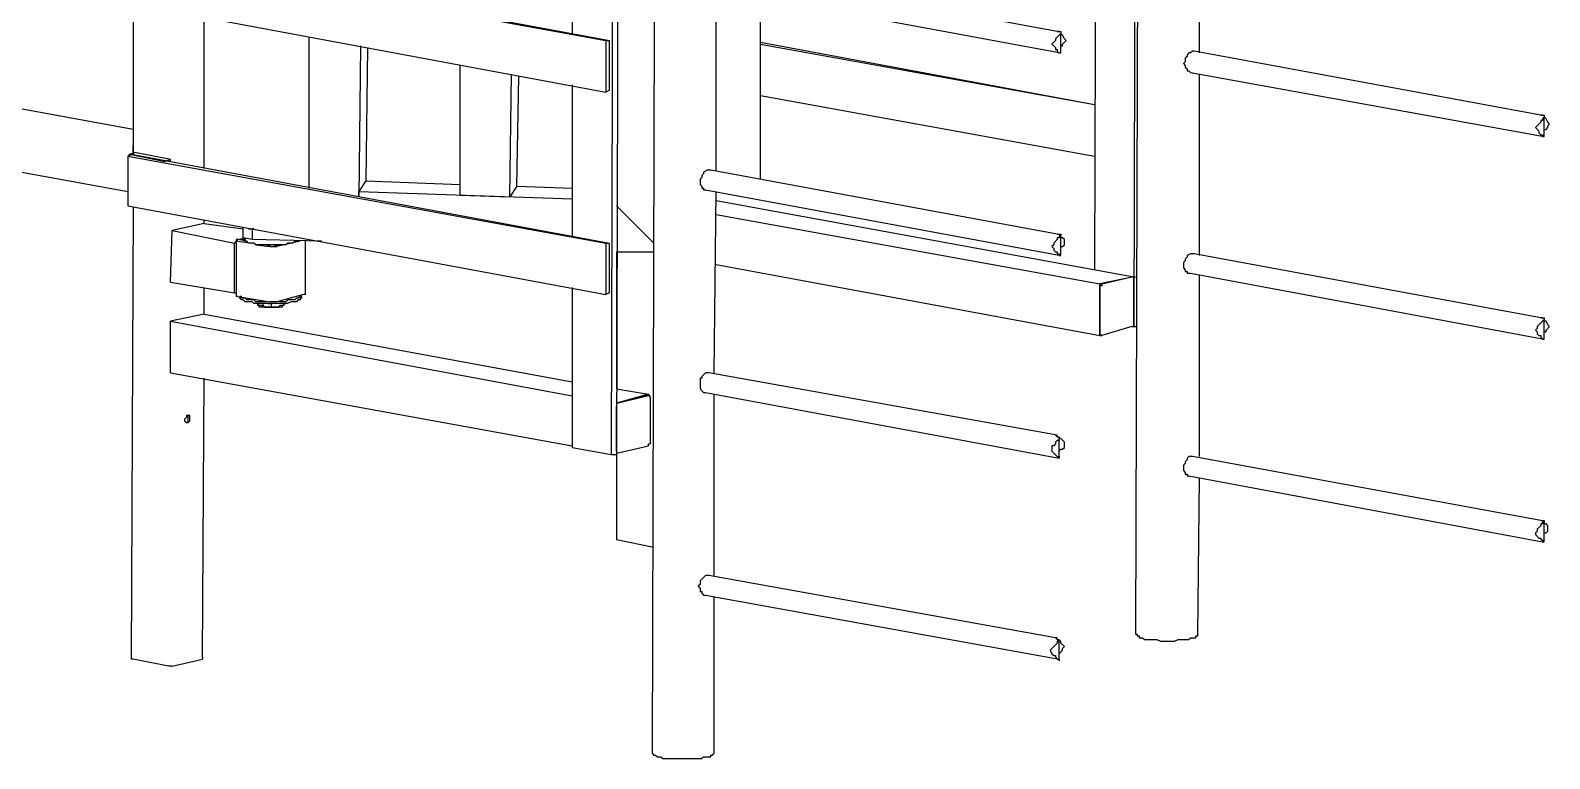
# Model space of a CAD drawing. Extents: x 855 to 1547, y 199 to 1196.
# Drawn here: x 1062.6 to 1150.7, y 1038.4 to 1080.6 of the extents above; entities that cross this region are included whole.
import ezdxf

# ---------------------------------------------------------------- set-up
doc = ezdxf.new("R2010")
doc.units = 0
doc.layers.add('2345-64C-02_Sort_layout', color=7, linetype='CONTINUOUS')

msp = doc.modelspace()

# ---------------------------------------------------------------- linework, layer by layer
at = {"layer": '2345-64C-02_Sort_layout', "color": 7}
for points in [[(1126.7712, 1142.57415), (1126.56517, 1063.45857)], [(1124.50487, 1139.27767), (1124.29884, 1066.75506)], [(1096.48477, 1135.15707), (1096.27874, 1056.04149)], [(1096.48477, 1135.15707), (1096.79382, 1135.26008), (1096.58779, 1056.04149)], [(1126.87422, 1115.99626), (1126.66819, 1045.63697)], [(1098.85412, 1109.19727), (1098.64809, 1038.73496)], [(1068.56769, 1074.89325), (976.36919, 1091.78772)], [(1094.01241, 1089.21234), (1094.01241, 1080.45606)], [(1130.37673, 1079.3229), (1130.37673, 1089.83043)], [(974.61794, 1088.38822), (1068.25864, 1071.28772)], [(1068.25864, 1085.09174), (1068.46467, 1085.19475), (1096.17573, 1080.044)], [(1068.25864, 1085.09174), (1095.9697, 1080.044), (1095.9697, 1077.05656)], [(1122.13553, 1080.55908), (1102.04759, 1084.26762)], [(1101.84156, 1083.13445), (1122.34156, 1079.3229)], [(1068.25864, 1082.20732), (1095.9697, 1077.05656)], [(1102.35663, 1072.5239), (1102.35663, 1083.03144)], [(1104.93201, 1072.00882), (1104.93201, 1082.51636)], [(1068.56769, 1082.1043), (1068.56769, 1073.45104)], [(1072.68829, 1072.62692), (1072.68829, 1081.3832)], [(1122.23854, 1080.55908), (1122.34156, 1080.55908), (1122.34156, 1080.45606), (1122.03251, 1080.14702), (1122.03251, 1080.044), (1121.82648, 1079.83797)], [(1122.23854, 1080.55908), (1122.13553, 1080.55908), (1122.23854, 1080.55908)], [(1122.34156, 1079.3229), (1122.34156, 1080.45606)], [(1122.34156, 1079.73496), (1122.44457, 1079.73496), (1122.44457, 1079.83797), (1122.6506, 1080.044), (1122.54759, 1080.14702), (1122.44457, 1080.35305), (1122.34156, 1080.45606)], [(1078.76618, 1080.25003), (1078.76618, 1071.49375)], [(1081.75362, 1079.73496), (1081.6506, 1070.97867)], [(1082.16568, 1079.63194), (1082.06266, 1071.90581)], [(1095.9697, 1080.044), (1096.17573, 1080.044)], [(1096.17573, 1077.15958), (1096.17573, 1080.044)], [(1104.93201, 1079.94099), (1124.29884, 1076.33546)], [(1104.93201, 1079.83797), (1124.29884, 1076.33546)], [(1121.82648, 1079.83797), (1122.03251, 1079.63194), (1122.03251, 1079.52893), (1122.13553, 1079.52893), (1122.13553, 1079.42591), (1122.23854, 1079.3229), (1122.34156, 1079.3229)], [(1130.06769, 1079.42591), (1129.96467, 1079.42591), (1129.86166, 1079.3229), (1129.75864, 1079.3229), (1129.65563, 1079.21988), (1129.65563, 1079.11686), (1129.55261, 1079.01385), (1129.55261, 1078.80782), (1129.4496, 1078.7048)], [(1129.4496, 1078.7048), (1129.55261, 1078.60179), (1129.55261, 1078.49877), (1129.65563, 1078.39576), (1129.65563, 1078.29274), (1129.75864, 1078.29274), (1129.86166, 1078.18973)], [(1150.15563, 1075.71737), (1130.06769, 1079.42591)], [(1087.52246, 1071.08169), (1087.52246, 1078.60179)], [(1090.40688, 1070.97867), (1090.5099, 1078.08671)], [(1090.81894, 1071.59676), (1090.92196, 1077.9837)], [(1129.86166, 1078.18973), (1150.36166, 1074.48119)], [(1130.37673, 1067.57918), (1130.37673, 1078.08671)], [(1094.01241, 1077.46862), (1094.01241, 1068.71234)], [(1096.17573, 1077.15958), (1095.9697, 1077.05656)], [(1104.93201, 1076.85053), (1124.29884, 1073.34802)], [(1150.25864, 1075.71737), (1150.36166, 1075.71737), (1150.36166, 1075.61435), (1150.25864, 1075.51134), (1150.25864, 1075.40832), (1150.15563, 1075.40832), (1150.15563, 1075.30531), (1149.84658, 1074.99626)], [(1150.25864, 1075.71737), (1150.25864, 1075.71737), (1150.15563, 1075.71737), (1150.25864, 1075.71737)], [(1150.36166, 1074.48119), (1150.36166, 1075.61435)], [(1150.36166, 1074.89325), (1150.46467, 1074.89325), (1150.56769, 1074.99626), (1150.56769, 1075.09928), (1150.6707, 1075.20229), (1150.56769, 1075.30531), (1150.46467, 1075.51134), (1150.36166, 1075.61435)], [(1149.84658, 1074.99626), (1150.05261, 1074.79023), (1150.05261, 1074.68722), (1150.15563, 1074.5842), (1150.25864, 1074.5842), (1150.25864, 1074.48119), (1150.36166, 1074.48119)], [(1068.25864, 1073.34802), (1068.46467, 1073.45104), (1096.17573, 1068.30028)], [(1068.36166, 1073.45104), (1068.6707, 1073.55405)], [(1068.36166, 1073.45104), (1070.42196, 1073.03898)], [(1068.36166, 1073.34802), (1068.36166, 1073.45104)], [(1068.56769, 1074.06913), (1068.56769, 1073.96611)], [(1068.56769, 1073.45104), (1068.56769, 1073.96611)], [(1070.731, 1073.14199), (1068.6707, 1073.55405)], [(1068.25864, 1073.34802), (1068.25864, 1070.4636)], [(1068.25864, 1073.34802), (1095.9697, 1068.30028), (1095.9697, 1065.31284)], [(1070.731, 1073.14199), (1070.42196, 1073.03898)], [(1070.731, 1073.03898), (1070.731, 1073.14199)], [(1102.04759, 1072.5239), (1101.84156, 1072.5239), (1101.63553, 1072.42088), (1101.63553, 1072.31787), (1101.53251, 1072.21485), (1101.53251, 1072.11184), (1101.4295, 1072.00882), (1101.4295, 1071.90581)], [(1122.13553, 1068.81536), (1102.04759, 1072.5239)], [(1082.06266, 1071.90581), (1081.6506, 1071.28772)], [(1082.06266, 1071.90581), (1087.52246, 1071.69978)], [(1090.81894, 1071.59676), (1090.40688, 1070.97867)], [(1090.81894, 1071.59676), (1094.01241, 1071.49375)], [(1101.4295, 1071.90581), (1101.4295, 1071.69978), (1101.53251, 1071.59676), (1101.53251, 1071.49375), (1101.63553, 1071.49375), (1101.63553, 1071.39073), (1101.73854, 1071.39073)], [(1081.6506, 1070.97867), (1081.6506, 1071.28772), (1094.01241, 1070.87566)], [(1087.52246, 1071.08169), (1090.40688, 1070.97867)], [(1101.73854, 1071.39073), (1122.34156, 1067.57918)], [(1102.25362, 1060.78018), (1102.35663, 1071.28772)], [(1102.35663, 1070.77264), (1126.56517, 1066.343)], [(1068.25864, 1070.4636), (1095.9697, 1065.31284)], [(1068.56769, 1070.36058), (1068.46467, 1044.19475)], [(1096.58779, 1070.4636), (1098.7511, 1068.30028)], [(1096.58779, 1070.4636), (1098.7511, 1068.30028)], [(1102.35663, 1069.94852), (1124.60789, 1065.93094)], [(1070.731, 1066.03395), (1070.83402, 1069.02139), (1074.43955, 1068.30028)], [(1072.68829, 1069.43345), (1070.83402, 1069.02139)], [(1072.68829, 1069.43345), (1072.68829, 1069.63948)], [(1072.68829, 1069.43345), (1074.95462, 1069.1244)], [(1074.95462, 1068.60933), (1074.95462, 1069.22742)], [(1075.26367, 1069.1244), (1075.4697, 1069.1244)], [(1075.4697, 1069.1244), (1075.4697, 1068.50631)], [(1075.57271, 1069.1244), (1075.4697, 1069.1244)], [(1074.54256, 1068.4033), (1074.43955, 1068.30028)], [(1074.43955, 1065.41586), (1074.43955, 1068.30028)], [(1074.54256, 1068.50631), (1074.54256, 1065.20983)], [(1074.64558, 1068.50631), (1074.54256, 1068.50631), (1074.64558, 1068.4033)], [(1074.64558, 1068.50631), (1075.05764, 1068.60933)], [(1074.64558, 1068.4033), (1075.4697, 1068.30028)], [(1074.85161, 1068.50631), (1074.74859, 1068.50631), (1074.85161, 1068.50631), (1075.05764, 1068.4033)], [(1074.85161, 1068.50631), (1075.05764, 1068.50631)], [(1075.4697, 1068.50631), (1074.95462, 1068.60933)], [(1075.05764, 1068.60933), (1075.05764, 1068.50631)], [(1078.04507, 1068.4033), (1077.94206, 1068.4033), (1077.83904, 1068.30028), (1077.53, 1068.30028), (1077.42698, 1068.19727), (1075.67573, 1068.19727), (1075.57271, 1068.30028), (1075.26367, 1068.30028), (1075.16065, 1068.4033), (1075.05764, 1068.4033), (1075.05764, 1068.50631), (1075.05764, 1068.50631), (1075.05764, 1068.50631)], [(1079.48728, 1068.4033), (1075.4697, 1068.50631)], [(1075.67573, 1068.19727), (1076.49985, 1068.09425)], [(1076.29382, 1068.19727), (1076.60286, 1068.09425)], [(1076.49985, 1068.09425), (1076.91191, 1068.09425)], [(1076.60286, 1068.09425), (1076.70588, 1068.09425)], [(1077.01492, 1068.19727), (1076.70588, 1068.09425)], [(1078.2511, 1068.4033), (1076.91191, 1068.09425)], [(1078.56015, 1065.31284), (1078.56015, 1068.4033)], [(1095.9697, 1068.30028), (1096.17573, 1068.30028)], [(1096.17573, 1065.41586), (1096.17573, 1068.30028)], [(1122.23854, 1068.81536), (1122.34156, 1068.81536), (1122.34156, 1068.71234), (1122.23854, 1068.71234), (1122.23854, 1068.60933), (1122.13553, 1068.60933), (1122.13553, 1068.50631), (1121.9295, 1068.30028), (1121.9295, 1068.19727), (1121.82648, 1068.09425)], [(1121.82648, 1068.09425), (1121.9295, 1067.99124), (1121.9295, 1067.88822), (1122.03251, 1067.78521), (1122.13553, 1067.78521), (1122.13553, 1067.68219), (1122.23854, 1067.68219), (1122.23854, 1067.57918), (1122.34156, 1067.57918)], [(1122.13553, 1068.81536), (1122.23854, 1068.81536)], [(1122.34156, 1067.57918), (1122.34156, 1068.71234)], [(1122.34156, 1067.99124), (1122.34156, 1068.09425), (1122.44457, 1068.09425), (1122.54759, 1068.19727), (1122.54759, 1068.30028), (1122.54759, 1068.50631), (1122.44457, 1068.60933), (1122.34156, 1068.60933), (1122.34156, 1068.71234)], [(1096.58779, 1067.78521), (1096.58779, 1059.85305)], [(1096.58779, 1067.78521), (1098.7511, 1067.78521)], [(1130.06769, 1067.68219), (1129.86166, 1067.68219), (1129.65563, 1067.57918), (1129.65563, 1067.47616), (1129.55261, 1067.37315), (1129.55261, 1067.27013), (1129.4496, 1067.16712), (1129.4496, 1066.96109)], [(1150.15563, 1063.97365), (1130.06769, 1067.68219)], [(1102.35663, 1067.0641), (1124.60789, 1062.9435)], [(1126.56517, 1066.343), (1124.60789, 1065.93094)], [(1124.7109, 1065.93094), (1126.46216, 1066.343)], [(1124.7109, 1065.93094), (1126.46216, 1066.343)], [(1126.46216, 1066.343), (1126.56517, 1066.343)], [(1126.56517, 1066.23998), (1126.56517, 1066.343), (1126.46216, 1066.343)], [(1126.46216, 1066.343), (1126.46216, 1066.343)], [(1126.56517, 1066.343), (1126.66819, 1066.343)], [(1129.4496, 1066.96109), (1129.4496, 1066.85807), (1129.55261, 1066.75506), (1129.55261, 1066.65204), (1129.65563, 1066.65204), (1129.65563, 1066.54903), (1129.86166, 1066.54903)], [(1129.86166, 1066.54903), (1150.36166, 1062.73747)], [(1130.37673, 1055.93847), (1130.37673, 1066.44601)], [(1070.731, 1066.03395), (1074.43955, 1065.41586)], [(1072.68829, 1064.17968), (1072.68829, 1065.72491)], [(1094.01241, 1065.72491), (1094.01241, 1056.45355)], [(1124.60789, 1062.9435), (1124.60789, 1065.93094)], [(1124.7109, 1065.93094), (1124.7109, 1065.82792), (1124.60789, 1065.82792), (1124.60789, 1065.72491)], [(1124.60789, 1065.72491), (1124.60789, 1065.93094), (1124.7109, 1065.93094)], [(1124.60789, 1065.72491), (1124.60789, 1063.14953)], [(1124.60789, 1065.72491), (1124.60789, 1063.14953)], [(1126.56517, 1063.56159), (1126.56517, 1066.23998)], [(1074.43955, 1065.41586), (1074.54256, 1065.41586)], [(1074.64558, 1065.20983), (1074.54256, 1065.20983)], [(1074.64558, 1065.20983), (1076.49985, 1064.90078)], [(1074.74859, 1065.20983), (1074.85161, 1065.20983)], [(1076.29382, 1064.90078), (1075.67573, 1064.90078), (1075.57271, 1065.0038), (1075.16065, 1065.0038), (1075.05764, 1065.10681), (1074.85161, 1065.10681), (1074.85161, 1065.20983), (1074.74859, 1065.20983)], [(1078.35412, 1065.10681), (1078.2511, 1065.10681), (1078.2511, 1065.0038), (1078.14809, 1065.0038), (1078.04507, 1064.90078), (1077.73603, 1064.90078), (1077.53, 1064.79777), (1075.57271, 1064.79777), (1075.4697, 1064.90078), (1075.05764, 1064.90078), (1074.95462, 1065.0038), (1074.85161, 1065.0038), (1074.74859, 1065.10681), (1074.74859, 1065.20983)], [(1075.77874, 1064.79777), (1075.88176, 1064.79777)], [(1075.77874, 1064.79777), (1075.77874, 1064.69475), (1075.98477, 1064.69475), (1076.08779, 1064.59174)], [(1075.77874, 1064.69475), (1075.88176, 1064.69475)], [(1077.22095, 1064.69475), (1077.22095, 1064.59174), (1075.88176, 1064.59174), (1075.88176, 1064.69475)], [(1076.08779, 1064.79777), (1076.08779, 1064.69475), (1076.1908, 1064.59174), (1076.60286, 1064.59174), (1076.60286, 1064.79777)], [(1076.39683, 1064.79777), (1076.49985, 1064.79777)], [(1076.91191, 1064.90078), (1076.49985, 1064.90078)], [(1076.49985, 1064.59174), (1077.01492, 1064.59174), (1077.11794, 1064.69475), (1077.32397, 1064.69475)], [(1078.45713, 1065.31284), (1076.91191, 1064.90078)], [(1078.35412, 1065.20983), (1078.2511, 1065.20983), (1078.14809, 1065.10681), (1078.04507, 1065.10681), (1077.94206, 1065.0038), (1077.53, 1065.0038), (1077.42698, 1064.90078), (1077.01492, 1064.90078)], [(1077.22095, 1064.69475), (1077.32397, 1064.69475)], [(1077.32397, 1064.79777), (1077.42698, 1064.79777)], [(1077.32397, 1064.69475), (1077.32397, 1064.79777)], [(1078.35412, 1065.10681), (1078.35412, 1065.20983)], [(1078.56015, 1065.31284), (1078.56015, 1065.31284), (1078.45713, 1065.31284)], [(1096.17573, 1065.41586), (1095.9697, 1065.31284)], [(1072.68829, 1064.17968), (1070.731, 1063.76762)], [(1070.731, 1060.78018), (1070.731, 1063.76762), (1094.01241, 1059.44099)], [(1072.68829, 1064.17968), (1094.01241, 1060.26511)], [(1150.25864, 1063.97365), (1150.36166, 1063.97365), (1150.36166, 1063.87063), (1149.9496, 1063.45857), (1149.9496, 1063.35556), (1149.84658, 1063.25254)], [(1150.25864, 1063.97365), (1150.15563, 1063.97365), (1150.15563, 1063.97365), (1150.25864, 1063.97365)], [(1150.36166, 1062.73747), (1150.36166, 1063.87063)], [(1150.36166, 1063.14953), (1150.46467, 1063.14953), (1150.46467, 1063.25254), (1150.6707, 1063.45857), (1150.56769, 1063.56159), (1150.46467, 1063.76762), (1150.36166, 1063.76762), (1150.36166, 1063.87063)], [(1124.60789, 1063.14953), (1124.60789, 1063.04651), (1124.7109, 1062.9435)], [(1124.60789, 1062.9435), (1124.60789, 1063.14953)], [(1124.60789, 1062.9435), (1124.7109, 1062.9435)], [(1124.60789, 1062.9435), (1124.7109, 1062.9435)], [(1126.46216, 1063.45857), (1124.7109, 1062.9435)], [(1126.46216, 1063.45857), (1126.56517, 1063.45857), (1126.56517, 1063.56159)], [(1126.56517, 1063.45857), (1126.7712, 1063.45857)], [(1126.56517, 1063.45857), (1126.66819, 1063.45857)], [(1149.84658, 1063.25254), (1149.9496, 1063.14953), (1149.9496, 1063.04651), (1150.05261, 1062.9435), (1150.15563, 1062.9435), (1150.15563, 1062.84048), (1150.25864, 1062.73747), (1150.36166, 1062.73747)], [(1070.731, 1060.78018), (1094.01241, 1056.55656)], [(1072.58527, 1044.29777), (1072.68829, 1060.47114)], [(1101.94457, 1060.78018), (1101.73854, 1060.78018), (1101.53251, 1060.57415), (1101.53251, 1060.47114), (1101.4295, 1060.47114), (1101.4295, 1060.16209)], [(1101.4295, 1060.16209), (1101.4295, 1059.85305), (1101.63553, 1059.64702), (1101.73854, 1059.64702)], [(1122.13553, 1057.17465), (1101.94457, 1060.78018)], [(1096.58779, 1059.85305), (1098.44206, 1059.544)], [(1098.44206, 1059.544), (1096.58779, 1059.02893)], [(1098.33904, 1059.44099), (1096.58779, 1059.02893)], [(1098.44206, 1059.44099), (1096.6908, 1059.02893)], [(1098.44206, 1059.44099), (1098.33904, 1059.44099)], [(1098.33904, 1059.44099), (1098.33904, 1059.44099)], [(1098.44206, 1059.544), (1098.44206, 1059.44099)], [(1098.54507, 1059.33797), (1098.54507, 1059.44099), (1098.44206, 1059.44099)], [(1098.54507, 1059.33797), (1098.54507, 1056.65958)], [(1101.73854, 1059.64702), (1122.23854, 1055.83546)], [(1102.25362, 1049.03646), (1102.25362, 1059.544)], [(1096.6908, 1059.02893), (1096.58779, 1059.02893), (1096.58779, 1058.8229)], [(1096.58779, 1056.24752), (1096.58779, 1058.8229)], [(1071.86417, 1058.10179), (1071.86417, 1058.30782), (1071.65814, 1058.30782), (1071.65814, 1058.2048), (1071.55512, 1058.10179), (1071.55512, 1057.99877), (1071.65814, 1057.89576), (1071.76115, 1057.89576), (1071.86417, 1057.99877), (1071.86417, 1058.10179)], [(1071.65814, 1057.89576), (1071.76115, 1057.89576), (1071.76115, 1058.10179)], [(1071.76115, 1058.10179), (1071.76115, 1058.2048), (1071.76115, 1058.30782)], [(1098.44206, 1056.55656), (1098.44206, 1056.65958), (1098.54507, 1056.65958)], [(1122.13553, 1057.07164), (1122.23854, 1057.07164), (1122.23854, 1056.86561), (1122.13553, 1056.86561), (1122.03251, 1056.76259), (1122.03251, 1056.65958), (1121.9295, 1056.55656), (1121.82648, 1056.55656), (1121.82648, 1056.45355)], [(1122.03251, 1057.17465), (1122.03251, 1057.17465), (1122.13553, 1057.07164)], [(1122.13553, 1057.07164), (1122.13553, 1057.17465)], [(1122.23854, 1055.83546), (1122.23854, 1057.07164)], [(1122.23854, 1056.24752), (1122.34156, 1056.35053), (1122.44457, 1056.35053), (1122.54759, 1056.45355), (1122.54759, 1056.55656), (1122.54759, 1056.76259), (1122.34156, 1056.96862), (1122.23854, 1056.96862)], [(1094.01241, 1056.45355), (1096.27874, 1056.04149)], [(1096.27874, 1056.04149), (1096.58779, 1056.04149)], [(1096.58779, 1056.24752), (1096.58779, 1056.1445), (1096.6908, 1056.1445)], [(1096.58779, 1056.1445), (1096.58779, 1051.09676)], [(1096.58779, 1056.1445), (1096.6908, 1056.1445)], [(1096.58779, 1056.1445), (1096.6908, 1056.1445)], [(1096.6908, 1056.1445), (1098.44206, 1056.55656)], [(1121.82648, 1056.45355), (1121.82648, 1056.24752), (1122.13553, 1055.93847), (1122.23854, 1055.93847), (1122.23854, 1055.83546)], [(1129.96467, 1055.93847), (1129.75864, 1055.93847), (1129.65563, 1055.83546), (1129.65563, 1055.73244), (1129.55261, 1055.62943), (1129.55261, 1055.52641), (1129.4496, 1055.4234), (1129.4496, 1055.32038)], [(1150.15563, 1052.22993), (1129.96467, 1055.93847)], [(1129.4496, 1055.32038), (1129.4496, 1055.11435), (1129.55261, 1055.01134), (1129.55261, 1054.90832), (1129.65563, 1054.90832), (1129.65563, 1054.80531), (1129.75864, 1054.80531)], [(1129.75864, 1054.80531), (1150.25864, 1050.99375)], [(1130.27372, 1045.63697), (1130.37673, 1054.70229)], [(1150.15563, 1052.22993), (1150.25864, 1052.22993), (1150.36166, 1052.22993), (1150.36166, 1052.12692), (1150.25864, 1052.12692), (1150.25864, 1052.0239), (1150.15563, 1052.0239), (1150.15563, 1051.92088), (1149.9496, 1051.71485), (1149.9496, 1051.61184), (1149.84658, 1051.50882)], [(1149.84658, 1051.50882), (1149.84658, 1051.40581), (1150.05261, 1051.19978), (1150.15563, 1051.19978), (1150.15563, 1051.09676), (1150.25864, 1051.09676), (1150.25864, 1050.99375), (1150.36166, 1050.99375)], [(1150.36166, 1050.99375), (1150.36166, 1052.12692)], [(1150.36166, 1051.40581), (1150.36166, 1051.50882), (1150.46467, 1051.50882), (1150.56769, 1051.61184), (1150.56769, 1051.71485), (1150.56769, 1051.92088), (1150.46467, 1052.0239), (1150.36166, 1052.0239), (1150.36166, 1052.12692)], [(1098.64809, 1050.6847), (1096.58779, 1051.09676), (1096.58779, 1051.09676)], [(1101.94457, 1049.03646), (1101.73854, 1049.03646), (1101.4295, 1048.72742), (1101.4295, 1048.52139), (1101.32648, 1048.41837)], [(1122.03251, 1045.43094), (1101.94457, 1049.03646)], [(1101.32648, 1048.41837), (1101.4295, 1048.31536), (1101.4295, 1048.10933), (1101.53251, 1048.10933), (1101.53251, 1048.00631), (1101.63553, 1047.9033), (1101.73854, 1047.9033)], [(1101.73854, 1047.9033), (1122.23854, 1044.19475)], [(1102.25362, 1038.73496), (1102.25362, 1047.80028)], [(1122.13553, 1045.32792), (1122.13553, 1045.43094), (1122.03251, 1045.43094), (1122.03251, 1045.43094), (1122.13553, 1045.32792), (1122.23854, 1045.32792), (1122.23854, 1045.22491), (1122.13553, 1045.22491), (1122.13553, 1045.12189), (1121.72347, 1044.70983)], [(1122.23854, 1044.19475), (1122.23854, 1045.32792)], [(1122.23854, 1044.5038), (1122.44457, 1044.70983), (1122.44457, 1044.81284), (1122.54759, 1044.91586), (1122.34156, 1045.12189), (1122.34156, 1045.22491), (1122.23854, 1045.22491)], [(1126.66819, 1045.63697), (1126.7712, 1045.63697), (1126.7712, 1045.53395), (1126.87422, 1045.53395), (1126.87422, 1045.43094), (1127.08025, 1045.43094), (1127.18326, 1045.32792), (1127.38929, 1045.32792)], [(1127.38929, 1045.32792), (1127.90437, 1045.32792), (1128.1104, 1045.22491), (1128.93452, 1045.22491), (1129.14055, 1045.32792), (1129.75864, 1045.32792), (1129.86166, 1045.43094), (1130.1707, 1045.43094), (1130.1707, 1045.53395), (1130.27372, 1045.53395), (1130.27372, 1045.63697)], [(1121.72347, 1044.70983), (1121.82648, 1044.5038), (1121.9295, 1044.40078), (1122.03251, 1044.40078), (1122.03251, 1044.29777), (1122.13553, 1044.19475), (1122.23854, 1044.19475), (1122.23854, 1044.09174), (1122.23854, 1044.19475)], [(1068.56769, 1044.19475), (1068.46467, 1044.19475)], [(1070.83402, 1043.78269), (1070.62799, 1043.78269), (1068.56769, 1044.19475)], [(1070.83402, 1043.78269), (1072.58527, 1044.19475)], [(1072.58527, 1044.29777), (1072.58527, 1044.19475)], [(1098.64809, 1038.73496), (1098.7511, 1038.63194), (1098.85412, 1038.63194), (1098.95713, 1038.52893), (1099.16316, 1038.52893), (1099.26618, 1038.42591)], [(1099.26618, 1038.42591), (1101.53251, 1038.42591), (1101.63553, 1038.52893), (1102.04759, 1038.52893), (1102.04759, 1038.63194), (1102.1506, 1038.63194), (1102.25362, 1038.73496)]]:
    msp.add_lwpolyline(points, dxfattribs=at)

doc.saveas('drawing.dxf')
